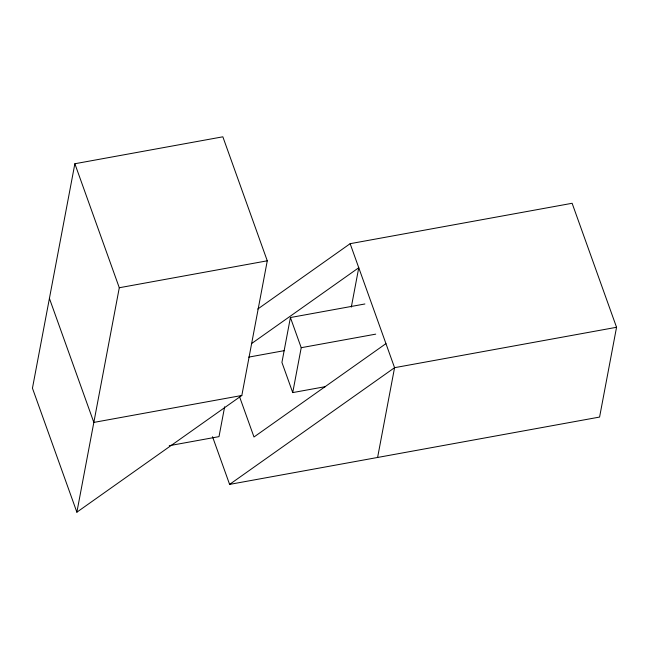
<?xml version="1.0" encoding="UTF-8"?>
<svg xmlns="http://www.w3.org/2000/svg" width="649" height="649" viewBox="0 0 649 649"><rect width="100%" height="100%" fill="white"/><g stroke="black" fill="none" stroke-linecap="round" stroke-linejoin="round"><path stroke-width="0.97" d="M74.862 163.743L32.45 388.191L76.874 512.191L241.826 395.476L267.274 260.809L222.85 136.809L74.862 163.743L119.286 287.742L76.874 512.191M224.643 406.785L219.005 436.631L169.259 445.685M364.9 303.975L290.411 317.531L281.926 362.418L292.731 392.588L325.514 386.626M292.731 392.588L301.217 347.702L290.411 317.531M351.32 307.091L358.759 267.737L251.536 343.597M377.604 457.464L394.568 367.683L350.144 243.683L572.126 203.283L616.55 327.283L599.587 417.064L229.608 484.397L212.523 436.704M257.767 309.038L350.144 243.683M385.944 343.629L253.986 436.996L239.708 397.156M229.608 484.397L394.568 367.683L616.55 327.283M119.286 287.742L267.274 260.809M248.681 357.12L284.497 350.606M301.217 347.702L375.706 334.146M241.826 395.476L93.837 422.41L49.413 298.41"/></g></svg>
